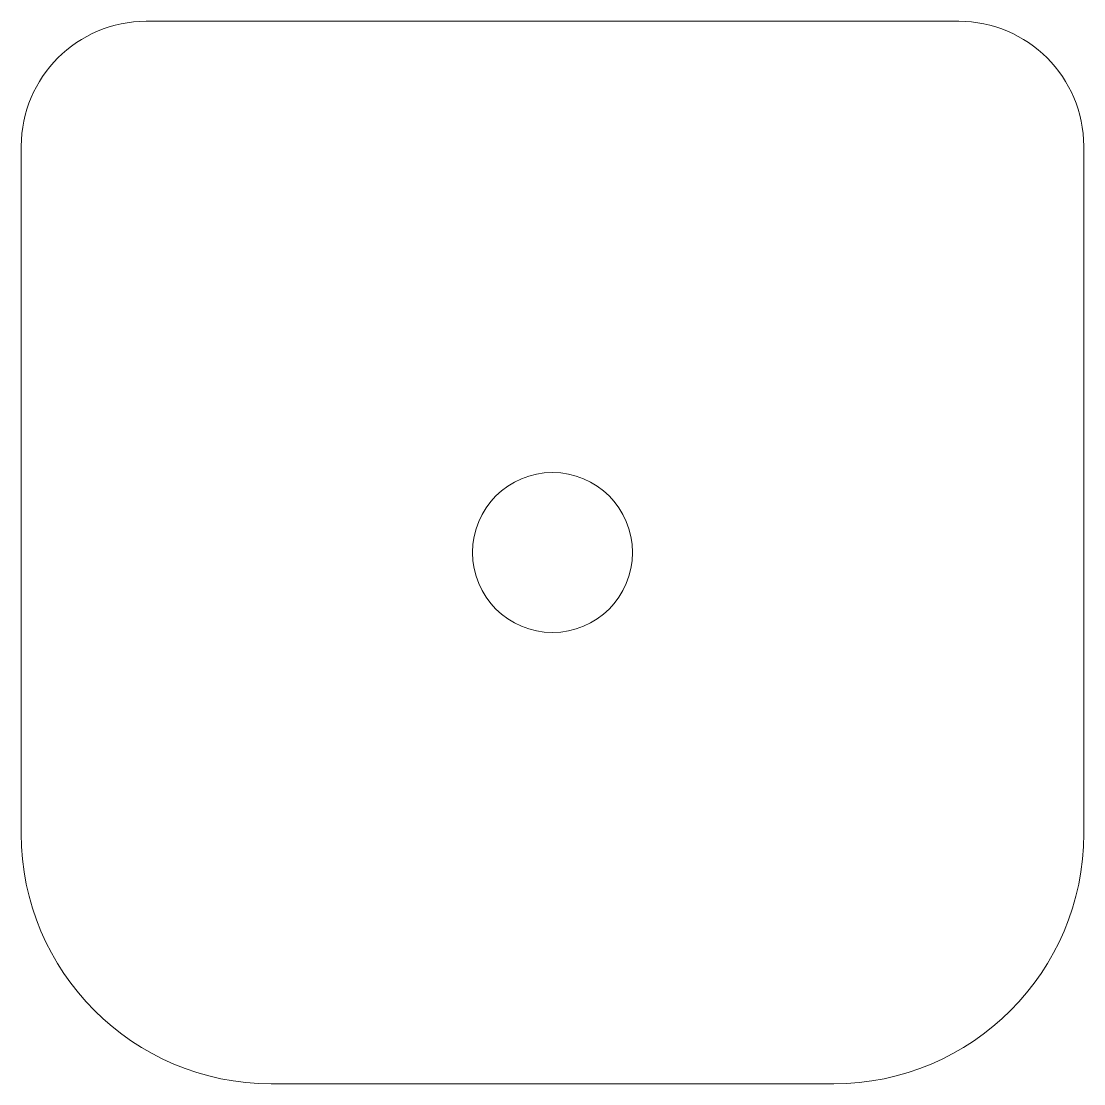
# Model space of a CAD drawing. Header units: millimetres. Extents: x 0 to 85, y 0 to 85.
import ezdxf

# ---------------------------------------------------------------- set-up
doc = ezdxf.new("R2010")
doc.units = ezdxf.units.MM

msp = doc.modelspace()

# ---------------------------------------------------------------- linework, layer by layer
at = {"color": 7, "linetype": 'Continuous', "lineweight": 15}
for p, q in [((75, 85), (10, 85)), ((0, 75), (0, 20)), ((85, 20), (85, 75)), ((20, 0), (65, 0))]:
    msp.add_line(p, q, dxfattribs=at)
msp.add_circle((42.5, 42.5), 6.4, dxfattribs=at)
for centre, radius, start, end in [((10, 75), 10, 90, 180), ((75, 75), 10, 0, 90), ((20, 20), 20, 180, 270), ((65, 20), 20, 270, 0)]:
    msp.add_arc(centre, radius, start, end, dxfattribs=at)

doc.saveas('drawing.dxf')
